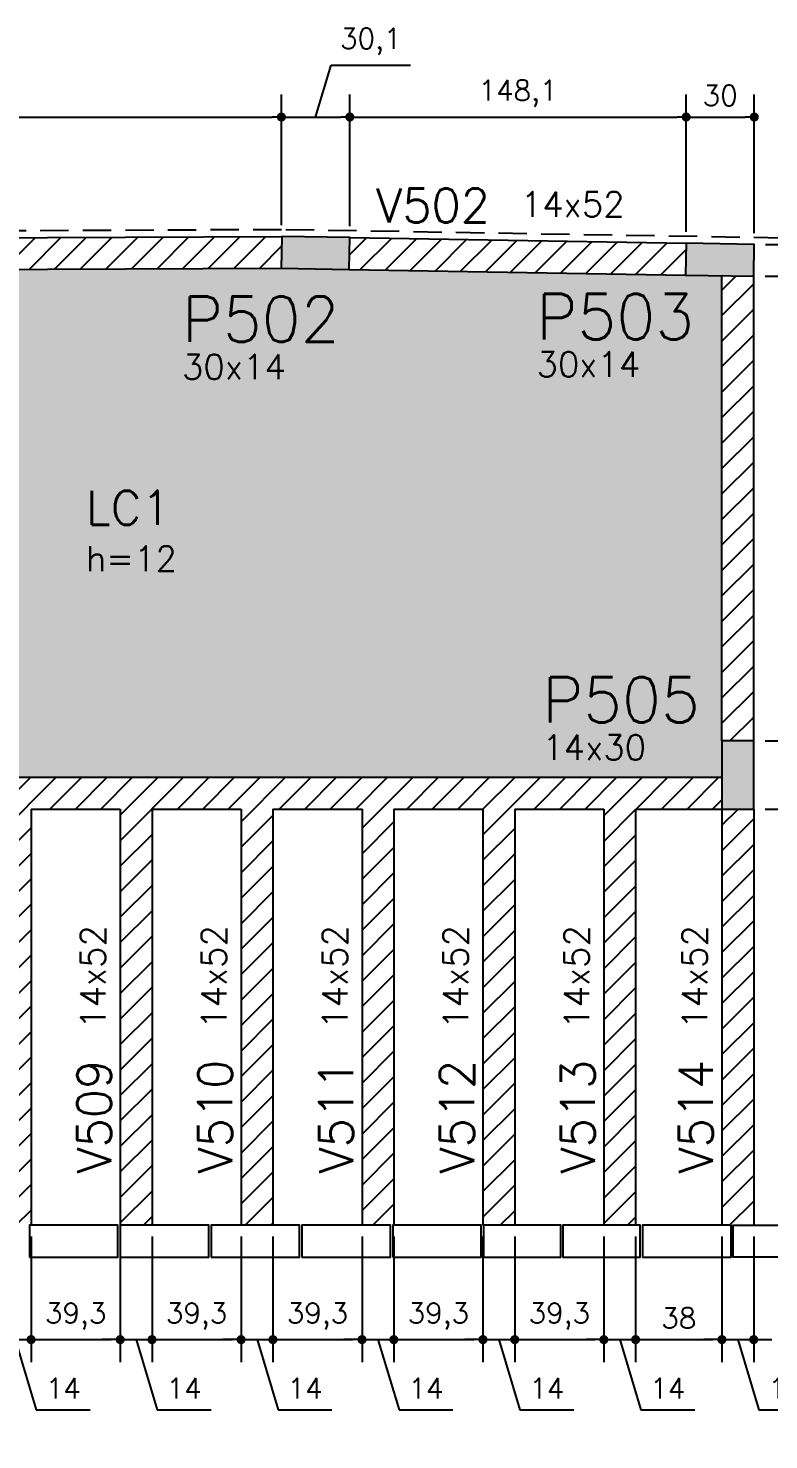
# Model space of a CAD drawing. Extents: x -15987 to 10579, y -10689 to -1189.
# Drawn here: x 8914 to 9240, y -9109 to -8487 of the extents above; entities that cross this region are included whole.
import ezdxf

# ---------------------------------------------------------------- set-up
doc = ezdxf.new("R2010")
doc.units = 0
doc.header["$LTSCALE"] = 25
doc.linetypes.add('DASHED2', pattern=[0.375, 0.25, -0.125])
for name, color, linetype in [('COTA', 1, 'Continuous'), ('H2', 252, 'Continuous'), ('H4', 254, 'Continuous'), ('L-D', 2, 'Continuous'), ('L-N', 4, 'Continuous'), ('P-D', 2, 'Continuous'), ('P-S', 5, 'Continuous'), ('PIL-N', 4, 'Continuous'), ('PROJ', 252, 'Continuous'), ('TERRENO', 1, 'DASHED2'), ('VIG-D', 2, 'Continuous'), ('VIG-N', 4, 'Continuous'), ('VIGA', 3, 'Continuous')]:
    doc.layers.add(name, color=color, linetype=linetype)
doc.styles.add('COTA', font='romans.shx')
doc.styles.get("Standard").update_dxf_attribs({"font": 'romans.shx'})
doc.dimstyles.new('forma', dxfattribs={"dimscale": 5, "dimtxt": 1.8, "dimasz": 0.8, "dimexe": 2, "dimexo": 1, "dimgap": 1, "dimtad": 1, "dimdec": 1, "dimzin": 9, "dimtxsty": 'COTA', "dimblk1": 'DOT', "dimblk2": 'DOT', "dimsah": 1, "dimcen": 0, "dimdle": 1, "dimclrd": 256, "dimclre": 256, "dimclrt": 2, "dimadec": 0, "dimazin": 0, "dimtfac": 1, "dimtdec": 0, "dimtmove": 0, "dimatfit": 3, "dimfxl": 1, "dimtolj": 1, "dimtzin": 0, "dimarcsym": 0})
pattern_1 = [(45, (6000, -2000), (-5.61266, 5.61266), [])]

# ---------------------------------------------------------------- blocks, each defined once
blk = doc.blocks.new('A$Ce3014c6f')
at = {"layer": 'PROJ'}
for points in [[(-775.86, -407.99), (-736.86, -407.99), (-736.86, -393.99), (-775.86, -393.99), (-775.86, -407.99)], [(-735.86, -407.99), (-696.86, -407.99), (-696.86, -393.99), (-735.86, -393.99), (-735.86, -407.99)], [(-695.86, -407.99), (-656.86, -407.99), (-656.86, -393.99), (-695.86, -393.99), (-695.86, -407.99)], [(-655.86, -407.99), (-616.86, -407.99), (-616.86, -393.99), (-655.86, -393.99), (-655.86, -407.99)], [(-615.86, -407.99), (-576.86, -407.99), (-576.86, -393.99), (-615.86, -393.99), (-615.86, -407.99)], [(-575.86, -407.99), (-541.86, -407.99), (-541.86, -393.99), (-575.86, -393.99), (-575.86, -407.99)], [(-540.86, -407.99), (-506.86, -407.99), (-506.86, -393.99), (-540.86, -393.99), (-540.86, -407.99)], [(-505.86, -407.99), (-466.86, -407.99), (-466.86, -393.99), (-505.86, -393.99), (-505.86, -407.99)], [(-431.86, -407.99), (-465.86, -407.99), (-465.86, -393.99), (-431.86, -393.99), (-431.86, -407.99)]]:
    blk.add_lwpolyline(points, dxfattribs=at)
blk = doc.blocks.new('_Dot')
at = {"color": 0, "linetype": 'ByBlock', "lineweight": -2}
blk.add_line((-0.5, 0), (-1, 0), dxfattribs=at)
at = {"color": 0, "linetype": 'ByBlock', "const_width": 0.5}
blk.add_lwpolyline([(-0.25, 0, 1), (0.25, 0, 1)], format="xyb", close=True, dxfattribs=at)
blk = doc.blocks.new('*D40')
at = {"layer": 'COTA', "lineweight": -2, "transparency": 16777216}
for p, q in [((8716.45, -8575.32), (8716.45, -8516.38)), ((9025.51, -8574), (9025.51, -8516.38)), ((8720.45, -8526.38), (9021.51, -8526.38))]:
    blk.add_line(p, q, dxfattribs=at)
at = {"layer": 'Defpoints', "color": 0, "transparency": 16777216}
for p in [(9025.51, -8526.38), (8716.45, -8580.32), (9025.51, -8579)]:
    blk.add_point(p, dxfattribs=at)
at = {"layer": 'COTA', "lineweight": -2, "transparency": 16777216, "xscale": 4, "yscale": 4, "zscale": 4, "rotation": 180}
blk.add_blockref('_Dot', (8716.45, -8526.38), dxfattribs=at)
at = {"layer": 'COTA', "lineweight": -2, "transparency": 16777216, "xscale": 4, "yscale": 4, "zscale": 4}
blk.add_blockref('_Dot', (9025.51, -8526.38), dxfattribs=at)
at = {"layer": 'COTA', "color": 2, "transparency": 16777216, "insert": (8870.98, -8516.02), "char_height": 9, "attachment_point": 5, "style": 'COTA'}
blk.add_mtext('\\A1;309,1 ', dxfattribs=at)
blk = doc.blocks.new('*D41')
at = {"layer": 'COTA', "lineweight": -2, "transparency": 16777216}
for p, q in [((9040.58, -8526.38), (9047.44, -8503.52)), ((9047.44, -8503.52), (9082.29, -8503.52)), ((9025.51, -8574), (9025.51, -8516.38)), ((9055.65, -8574.51), (9055.65, -8516.38)), ((9029.51, -8526.38), (9051.65, -8526.38))]:
    blk.add_line(p, q, dxfattribs=at)
at = {"layer": 'Defpoints', "color": 0, "transparency": 16777216}
for p in [(9055.65, -8526.38), (9025.51, -8579), (9055.65, -8579.51)]:
    blk.add_point(p, dxfattribs=at)
at = {"layer": 'COTA', "lineweight": -2, "transparency": 16777216, "xscale": 4, "yscale": 4, "zscale": 4, "rotation": 180}
blk.add_blockref('_Dot', (9025.51, -8526.38), dxfattribs=at)
at = {"layer": 'COTA', "lineweight": -2, "transparency": 16777216, "xscale": 4, "yscale": 4, "zscale": 4}
blk.add_blockref('_Dot', (9055.65, -8526.38), dxfattribs=at)
at = {"layer": 'COTA', "color": 2, "transparency": 16777216, "insert": (9064.86, -8493.16), "char_height": 9, "attachment_point": 5, "style": 'COTA'}
blk.add_mtext('\\A1;30,1 ', dxfattribs=at)
blk = doc.blocks.new('*D42')
at = {"layer": 'COTA', "lineweight": -2, "transparency": 16777216}
for p, q in [((9055.65, -8574.51), (9055.65, -8516.38)), ((9203.76, -8576.99), (9203.76, -8516.38)), ((9059.65, -8526.38), (9199.76, -8526.38))]:
    blk.add_line(p, q, dxfattribs=at)
at = {"layer": 'Defpoints', "color": 0, "transparency": 16777216}
for p in [(9203.76, -8526.38), (9055.65, -8579.51), (9203.76, -8581.99)]:
    blk.add_point(p, dxfattribs=at)
at = {"layer": 'COTA', "lineweight": -2, "transparency": 16777216, "xscale": 4, "yscale": 4, "zscale": 4, "rotation": 180}
blk.add_blockref('_Dot', (9055.65, -8526.38), dxfattribs=at)
at = {"layer": 'COTA', "lineweight": -2, "transparency": 16777216, "xscale": 4, "yscale": 4, "zscale": 4}
blk.add_blockref('_Dot', (9203.76, -8526.38), dxfattribs=at)
at = {"layer": 'COTA', "color": 2, "transparency": 16777216, "insert": (9129.71, -8516.02), "char_height": 9, "attachment_point": 5, "style": 'COTA'}
blk.add_mtext('\\A1;148,1 ', dxfattribs=at)
blk = doc.blocks.new('*D43')
at = {"layer": 'COTA', "lineweight": -2, "transparency": 16777216}
for p, q in [((9203.76, -8576.99), (9203.76, -8516.38)), ((9233.76, -8577.49), (9233.76, -8516.38)), ((9207.76, -8526.38), (9229.76, -8526.38))]:
    blk.add_line(p, q, dxfattribs=at)
at = {"layer": 'Defpoints', "color": 0, "transparency": 16777216}
for p in [(9233.76, -8526.38), (9203.76, -8581.99), (9233.76, -8582.49)]:
    blk.add_point(p, dxfattribs=at)
at = {"layer": 'COTA', "lineweight": -2, "transparency": 16777216, "xscale": 4, "yscale": 4, "zscale": 4, "rotation": 180}
blk.add_blockref('_Dot', (9203.76, -8526.38), dxfattribs=at)
at = {"layer": 'COTA', "lineweight": -2, "transparency": 16777216, "xscale": 4, "yscale": 4, "zscale": 4}
blk.add_blockref('_Dot', (9233.76, -8526.38), dxfattribs=at)
at = {"layer": 'COTA', "color": 2, "transparency": 16777216, "insert": (9218.76, -8516.88), "char_height": 9, "attachment_point": 5, "style": 'COTA'}
blk.add_mtext('\\A1;30 ', dxfattribs=at)
blk = doc.blocks.new('*D44')
at = {"layer": 'COTA', "lineweight": -2, "transparency": 16777216}
for p, q in [((9274.2, -8578.49), (9274.2, -8574.49)), ((9238.76, -8582.49), (9284.2, -8582.49)), ((9274.2, -8582.49), (9274.2, -8596.49)), ((9238.52, -8596.49), (9284.2, -8596.49)), ((9274.2, -8600.49), (9274.2, -8628.2))]:
    blk.add_line(p, q, dxfattribs=at)
at = {"layer": 'Defpoints', "color": 0, "transparency": 16777216}
for p in [(9233.76, -8582.49), (9233.52, -8596.49), (9274.2, -8596.49)]:
    blk.add_point(p, dxfattribs=at)
at = {"layer": 'COTA', "lineweight": -2, "transparency": 16777216, "xscale": 4, "yscale": 4, "zscale": 4}
for p, rotation in [((9274.2, -8582.49), 270), ((9274.2, -8596.49), 90)]:
    blk.add_blockref('_Dot', p, dxfattribs=dict(at, rotation=rotation))
at = {"layer": 'COTA', "color": 2, "transparency": 16777216, "insert": (9264.7, -8616.34), "char_height": 9, "attachment_point": 5, "rotation": 90, "style": 'COTA'}
blk.add_mtext('\\A1;14 ', dxfattribs=at)
blk = doc.blocks.new('*D45')
at = {"layer": 'COTA', "lineweight": -2, "transparency": 16777216}
for p, q in [((9238.52, -8596.49), (9284.2, -8596.49)), ((9274.2, -8600.49), (9274.2, -8797.25)), ((9238.52, -8801.25), (9284.2, -8801.25))]:
    blk.add_line(p, q, dxfattribs=at)
at = {"layer": 'Defpoints', "color": 0, "transparency": 16777216}
for p in [(9233.52, -8596.49), (9233.52, -8801.25), (9274.2, -8801.25)]:
    blk.add_point(p, dxfattribs=at)
at = {"layer": 'COTA', "lineweight": -2, "transparency": 16777216, "xscale": 4, "yscale": 4, "zscale": 4}
for p, rotation in [((9274.2, -8596.49), 90), ((9274.2, -8801.25), 270)]:
    blk.add_blockref('_Dot', p, dxfattribs=dict(at, rotation=rotation))
at = {"layer": 'COTA', "color": 2, "transparency": 16777216, "insert": (9263.84, -8698.87), "char_height": 9, "attachment_point": 5, "rotation": 90, "style": 'COTA'}
blk.add_mtext('\\A1;204,8 ', dxfattribs=at)
blk = doc.blocks.new('*D46')
at = {"layer": 'COTA', "lineweight": -2, "transparency": 16777216}
for p, q in [((9238.52, -8801.25), (9284.2, -8801.25)), ((9274.2, -8805.25), (9274.2, -8827.25)), ((9238.52, -8831.25), (9284.2, -8831.25))]:
    blk.add_line(p, q, dxfattribs=at)
at = {"layer": 'Defpoints', "color": 0, "transparency": 16777216}
for p in [(9233.52, -8801.25), (9233.52, -8831.25), (9274.2, -8831.25)]:
    blk.add_point(p, dxfattribs=at)
at = {"layer": 'COTA', "lineweight": -2, "transparency": 16777216, "xscale": 4, "yscale": 4, "zscale": 4}
for p, rotation in [((9274.2, -8801.25), 90), ((9274.2, -8831.25), 270)]:
    blk.add_blockref('_Dot', p, dxfattribs=dict(at, rotation=rotation))
at = {"layer": 'COTA', "color": 2, "transparency": 16777216, "insert": (9264.7, -8816.25), "char_height": 9, "attachment_point": 5, "rotation": 90, "style": 'COTA'}
blk.add_mtext('\\A1;30 ', dxfattribs=at)
blk = doc.blocks.new('*D47')
at = {"layer": 'COTA', "lineweight": -2, "transparency": 16777216}
for p, q in [((9238.52, -8831.25), (9284.2, -8831.25)), ((9274.2, -8835.25), (9274.2, -9010.6)), ((9238.52, -9014.6), (9284.2, -9014.6))]:
    blk.add_line(p, q, dxfattribs=at)
at = {"layer": 'Defpoints', "color": 0, "transparency": 16777216}
for p in [(9233.52, -8831.25), (9233.52, -9014.6), (9274.2, -9014.6)]:
    blk.add_point(p, dxfattribs=at)
at = {"layer": 'COTA', "lineweight": -2, "transparency": 16777216, "xscale": 4, "yscale": 4, "zscale": 4}
for p, rotation in [((9274.2, -8831.25), 90), ((9274.2, -9014.6), 270)]:
    blk.add_blockref('_Dot', p, dxfattribs=dict(at, rotation=rotation))
at = {"layer": 'COTA', "color": 2, "transparency": 16777216, "insert": (9263.84, -8922.92), "char_height": 9, "attachment_point": 5, "rotation": 90, "style": 'COTA'}
blk.add_mtext('\\A1;183,3 ', dxfattribs=at)
blk = doc.blocks.new('*D96')
at = {"layer": 'COTA', "lineweight": -2, "transparency": 16777216}
for p, q in [((8901.27, -9019.6), (8901.27, -9074.98)), ((8915.27, -9019.6), (8915.27, -9074.98)), ((8897.27, -9064.98), (8893.27, -9064.98)), ((8901.27, -9064.98), (8915.27, -9064.98)), ((8901.27, -9064.98), (8915.27, -9064.98)), ((8908.27, -9064.98), (8917.57, -9095.98)), ((8919.27, -9064.98), (8923.27, -9064.98)), ((8917.57, -9095.98), (8941.29, -9095.98))]:
    blk.add_line(p, q, dxfattribs=at)
at = {"layer": 'Defpoints', "color": 0, "transparency": 16777216}
for p in [(8901.27, -9014.6), (8915.27, -9014.6), (8915.27, -9064.98)]:
    blk.add_point(p, dxfattribs=at)
at = {"layer": 'COTA', "lineweight": -2, "transparency": 16777216, "xscale": 4, "yscale": 4, "zscale": 4}
blk.add_blockref('_Dot', (8901.27, -9064.98), dxfattribs=at)
at = {"layer": 'COTA', "lineweight": -2, "transparency": 16777216, "xscale": 4, "yscale": 4, "zscale": 4, "rotation": 180}
blk.add_blockref('_Dot', (8915.27, -9064.98), dxfattribs=at)
at = {"layer": 'COTA', "color": 2, "transparency": 16777216, "insert": (8929.43, -9086.48), "char_height": 9, "attachment_point": 5, "style": 'COTA'}
blk.add_mtext('\\A1;14 ', dxfattribs=at)
blk = doc.blocks.new('*D97')
at = {"layer": 'COTA', "lineweight": -2, "transparency": 16777216}
for p, q in [((8915.27, -9019.6), (8915.27, -9074.98)), ((8954.52, -9019.6), (8954.52, -9074.98)), ((8919.27, -9064.98), (8950.52, -9064.98))]:
    blk.add_line(p, q, dxfattribs=at)
at = {"layer": 'Defpoints', "color": 0, "transparency": 16777216}
for p in [(8915.27, -9014.6), (8954.52, -9014.6), (8954.52, -9064.98)]:
    blk.add_point(p, dxfattribs=at)
at = {"layer": 'COTA', "lineweight": -2, "transparency": 16777216, "xscale": 4, "yscale": 4, "zscale": 4, "rotation": 180}
blk.add_blockref('_Dot', (8915.27, -9064.98), dxfattribs=at)
at = {"layer": 'COTA', "lineweight": -2, "transparency": 16777216, "xscale": 4, "yscale": 4, "zscale": 4}
blk.add_blockref('_Dot', (8954.52, -9064.98), dxfattribs=at)
at = {"layer": 'COTA', "color": 2, "transparency": 16777216, "insert": (8934.9, -9054.63), "char_height": 9, "attachment_point": 5, "style": 'COTA'}
blk.add_mtext('\\A1;39,3 ', dxfattribs=at)
blk = doc.blocks.new('*D98')
at = {"layer": 'COTA', "lineweight": -2, "transparency": 16777216}
for p, q in [((8954.52, -9019.6), (8954.52, -9074.98)), ((8968.52, -9019.6), (8968.52, -9074.98)), ((8950.52, -9064.98), (8946.52, -9064.98)), ((8954.52, -9064.98), (8968.52, -9064.98)), ((8954.52, -9064.98), (8968.52, -9064.98)), ((8961.52, -9064.98), (8970.82, -9095.98)), ((8972.52, -9064.98), (8976.52, -9064.98)), ((8970.82, -9095.98), (8994.54, -9095.98))]:
    blk.add_line(p, q, dxfattribs=at)
at = {"layer": 'Defpoints', "color": 0, "transparency": 16777216}
for p in [(8954.52, -9014.6), (8968.52, -9014.6), (8968.52, -9064.98)]:
    blk.add_point(p, dxfattribs=at)
at = {"layer": 'COTA', "lineweight": -2, "transparency": 16777216, "xscale": 4, "yscale": 4, "zscale": 4}
blk.add_blockref('_Dot', (8954.52, -9064.98), dxfattribs=at)
at = {"layer": 'COTA', "lineweight": -2, "transparency": 16777216, "xscale": 4, "yscale": 4, "zscale": 4, "rotation": 180}
blk.add_blockref('_Dot', (8968.52, -9064.98), dxfattribs=at)
at = {"layer": 'COTA', "color": 2, "transparency": 16777216, "insert": (8982.68, -9086.48), "char_height": 9, "attachment_point": 5, "style": 'COTA'}
blk.add_mtext('\\A1;14 ', dxfattribs=at)
blk = doc.blocks.new('*D99')
at = {"layer": 'COTA', "lineweight": -2, "transparency": 16777216}
for p, q in [((8968.52, -9019.6), (8968.52, -9074.98)), ((9007.77, -9019.6), (9007.77, -9074.98)), ((8972.52, -9064.98), (9003.77, -9064.98))]:
    blk.add_line(p, q, dxfattribs=at)
at = {"layer": 'Defpoints', "color": 0, "transparency": 16777216}
for p in [(8968.52, -9014.6), (9007.77, -9014.6), (9007.77, -9064.98)]:
    blk.add_point(p, dxfattribs=at)
at = {"layer": 'COTA', "lineweight": -2, "transparency": 16777216, "xscale": 4, "yscale": 4, "zscale": 4, "rotation": 180}
blk.add_blockref('_Dot', (8968.52, -9064.98), dxfattribs=at)
at = {"layer": 'COTA', "lineweight": -2, "transparency": 16777216, "xscale": 4, "yscale": 4, "zscale": 4}
blk.add_blockref('_Dot', (9007.77, -9064.98), dxfattribs=at)
at = {"layer": 'COTA', "color": 2, "transparency": 16777216, "insert": (8988.15, -9054.63), "char_height": 9, "attachment_point": 5, "style": 'COTA'}
blk.add_mtext('\\A1;39,3 ', dxfattribs=at)
blk = doc.blocks.new('*D100')
at = {"layer": 'COTA', "lineweight": -2, "transparency": 16777216}
for p, q in [((9007.77, -9019.6), (9007.77, -9074.98)), ((9021.77, -9019.6), (9021.77, -9074.98)), ((9003.77, -9064.98), (8999.77, -9064.98)), ((9007.77, -9064.98), (9021.77, -9064.98)), ((9007.77, -9064.98), (9021.77, -9064.98)), ((9014.77, -9064.98), (9024.07, -9095.98)), ((9025.77, -9064.98), (9029.77, -9064.98)), ((9024.07, -9095.98), (9047.79, -9095.98))]:
    blk.add_line(p, q, dxfattribs=at)
at = {"layer": 'Defpoints', "color": 0, "transparency": 16777216}
for p in [(9007.77, -9014.6), (9021.77, -9014.6), (9021.77, -9064.98)]:
    blk.add_point(p, dxfattribs=at)
at = {"layer": 'COTA', "lineweight": -2, "transparency": 16777216, "xscale": 4, "yscale": 4, "zscale": 4}
blk.add_blockref('_Dot', (9007.77, -9064.98), dxfattribs=at)
at = {"layer": 'COTA', "lineweight": -2, "transparency": 16777216, "xscale": 4, "yscale": 4, "zscale": 4, "rotation": 180}
blk.add_blockref('_Dot', (9021.77, -9064.98), dxfattribs=at)
at = {"layer": 'COTA', "color": 2, "transparency": 16777216, "insert": (9035.93, -9086.48), "char_height": 9, "attachment_point": 5, "style": 'COTA'}
blk.add_mtext('\\A1;14 ', dxfattribs=at)
blk = doc.blocks.new('*D101')
at = {"layer": 'COTA', "lineweight": -2, "transparency": 16777216}
for p, q in [((9021.77, -9019.6), (9021.77, -9074.98)), ((9061.02, -9019.6), (9061.02, -9074.98)), ((9025.77, -9064.98), (9057.02, -9064.98))]:
    blk.add_line(p, q, dxfattribs=at)
at = {"layer": 'Defpoints', "color": 0, "transparency": 16777216}
for p in [(9021.77, -9014.6), (9061.02, -9014.6), (9061.02, -9064.98)]:
    blk.add_point(p, dxfattribs=at)
at = {"layer": 'COTA', "lineweight": -2, "transparency": 16777216, "xscale": 4, "yscale": 4, "zscale": 4, "rotation": 180}
blk.add_blockref('_Dot', (9021.77, -9064.98), dxfattribs=at)
at = {"layer": 'COTA', "lineweight": -2, "transparency": 16777216, "xscale": 4, "yscale": 4, "zscale": 4}
blk.add_blockref('_Dot', (9061.02, -9064.98), dxfattribs=at)
at = {"layer": 'COTA', "color": 2, "transparency": 16777216, "insert": (9041.4, -9054.63), "char_height": 9, "attachment_point": 5, "style": 'COTA'}
blk.add_mtext('\\A1;39,3 ', dxfattribs=at)
blk = doc.blocks.new('*D102')
at = {"layer": 'COTA', "lineweight": -2, "transparency": 16777216}
for p, q in [((9061.02, -9019.6), (9061.02, -9074.98)), ((9075.02, -9019.6), (9075.02, -9074.98)), ((9057.02, -9064.98), (9053.02, -9064.98)), ((9061.02, -9064.98), (9075.02, -9064.98)), ((9061.02, -9064.98), (9075.02, -9064.98)), ((9068.02, -9064.98), (9077.32, -9095.98)), ((9079.02, -9064.98), (9083.02, -9064.98)), ((9077.32, -9095.98), (9101.04, -9095.98))]:
    blk.add_line(p, q, dxfattribs=at)
at = {"layer": 'Defpoints', "color": 0, "transparency": 16777216}
for p in [(9061.02, -9014.6), (9075.02, -9014.6), (9075.02, -9064.98)]:
    blk.add_point(p, dxfattribs=at)
at = {"layer": 'COTA', "lineweight": -2, "transparency": 16777216, "xscale": 4, "yscale": 4, "zscale": 4}
blk.add_blockref('_Dot', (9061.02, -9064.98), dxfattribs=at)
at = {"layer": 'COTA', "lineweight": -2, "transparency": 16777216, "xscale": 4, "yscale": 4, "zscale": 4, "rotation": 180}
blk.add_blockref('_Dot', (9075.02, -9064.98), dxfattribs=at)
at = {"layer": 'COTA', "color": 2, "transparency": 16777216, "insert": (9089.18, -9086.48), "char_height": 9, "attachment_point": 5, "style": 'COTA'}
blk.add_mtext('\\A1;14 ', dxfattribs=at)
blk = doc.blocks.new('*D103')
at = {"layer": 'COTA', "lineweight": -2, "transparency": 16777216}
for p, q in [((9075.02, -9019.6), (9075.02, -9074.98)), ((9114.27, -9019.6), (9114.27, -9074.98)), ((9079.02, -9064.98), (9110.27, -9064.98))]:
    blk.add_line(p, q, dxfattribs=at)
at = {"layer": 'Defpoints', "color": 0, "transparency": 16777216}
for p in [(9075.02, -9014.6), (9114.27, -9014.6), (9114.27, -9064.98)]:
    blk.add_point(p, dxfattribs=at)
at = {"layer": 'COTA', "lineweight": -2, "transparency": 16777216, "xscale": 4, "yscale": 4, "zscale": 4, "rotation": 180}
blk.add_blockref('_Dot', (9075.02, -9064.98), dxfattribs=at)
at = {"layer": 'COTA', "lineweight": -2, "transparency": 16777216, "xscale": 4, "yscale": 4, "zscale": 4}
blk.add_blockref('_Dot', (9114.27, -9064.98), dxfattribs=at)
at = {"layer": 'COTA', "color": 2, "transparency": 16777216, "insert": (9094.65, -9054.63), "char_height": 9, "attachment_point": 5, "style": 'COTA'}
blk.add_mtext('\\A1;39,3 ', dxfattribs=at)
blk = doc.blocks.new('*D104')
at = {"layer": 'COTA', "lineweight": -2, "transparency": 16777216}
for p, q in [((9114.27, -9019.6), (9114.27, -9074.98)), ((9128.27, -9019.6), (9128.27, -9074.98)), ((9110.27, -9064.98), (9106.27, -9064.98)), ((9114.27, -9064.98), (9128.27, -9064.98)), ((9114.27, -9064.98), (9128.27, -9064.98)), ((9121.27, -9064.98), (9130.57, -9095.98)), ((9132.27, -9064.98), (9136.27, -9064.98)), ((9130.57, -9095.98), (9154.29, -9095.98))]:
    blk.add_line(p, q, dxfattribs=at)
at = {"layer": 'Defpoints', "color": 0, "transparency": 16777216}
for p in [(9114.27, -9014.6), (9128.27, -9014.6), (9128.27, -9064.98)]:
    blk.add_point(p, dxfattribs=at)
at = {"layer": 'COTA', "lineweight": -2, "transparency": 16777216, "xscale": 4, "yscale": 4, "zscale": 4}
blk.add_blockref('_Dot', (9114.27, -9064.98), dxfattribs=at)
at = {"layer": 'COTA', "lineweight": -2, "transparency": 16777216, "xscale": 4, "yscale": 4, "zscale": 4, "rotation": 180}
blk.add_blockref('_Dot', (9128.27, -9064.98), dxfattribs=at)
at = {"layer": 'COTA', "color": 2, "transparency": 16777216, "insert": (9142.43, -9086.48), "char_height": 9, "attachment_point": 5, "style": 'COTA'}
blk.add_mtext('\\A1;14 ', dxfattribs=at)
blk = doc.blocks.new('*D105')
at = {"layer": 'COTA', "lineweight": -2, "transparency": 16777216}
for p, q in [((9128.27, -9019.6), (9128.27, -9074.98)), ((9167.52, -9019.6), (9167.52, -9074.98)), ((9132.27, -9064.98), (9163.52, -9064.98))]:
    blk.add_line(p, q, dxfattribs=at)
at = {"layer": 'Defpoints', "color": 0, "transparency": 16777216}
for p in [(9128.27, -9014.6), (9167.52, -9014.6), (9167.52, -9064.98)]:
    blk.add_point(p, dxfattribs=at)
at = {"layer": 'COTA', "lineweight": -2, "transparency": 16777216, "xscale": 4, "yscale": 4, "zscale": 4, "rotation": 180}
blk.add_blockref('_Dot', (9128.27, -9064.98), dxfattribs=at)
at = {"layer": 'COTA', "lineweight": -2, "transparency": 16777216, "xscale": 4, "yscale": 4, "zscale": 4}
blk.add_blockref('_Dot', (9167.52, -9064.98), dxfattribs=at)
at = {"layer": 'COTA', "color": 2, "transparency": 16777216, "insert": (9147.9, -9054.63), "char_height": 9, "attachment_point": 5, "style": 'COTA'}
blk.add_mtext('\\A1;39,3 ', dxfattribs=at)
blk = doc.blocks.new('*D106')
at = {"layer": 'COTA', "lineweight": -2, "transparency": 16777216}
for p, q in [((9167.52, -9019.6), (9167.52, -9074.98)), ((9181.52, -9019.6), (9181.52, -9074.98)), ((9163.52, -9064.98), (9159.52, -9064.98)), ((9167.52, -9064.98), (9181.52, -9064.98)), ((9167.52, -9064.98), (9181.52, -9064.98)), ((9174.52, -9064.98), (9183.82, -9095.98)), ((9185.52, -9064.98), (9189.52, -9064.98)), ((9183.82, -9095.98), (9207.54, -9095.98))]:
    blk.add_line(p, q, dxfattribs=at)
at = {"layer": 'Defpoints', "color": 0, "transparency": 16777216}
for p in [(9167.52, -9014.6), (9181.52, -9014.6), (9181.52, -9064.98)]:
    blk.add_point(p, dxfattribs=at)
at = {"layer": 'COTA', "lineweight": -2, "transparency": 16777216, "xscale": 4, "yscale": 4, "zscale": 4}
blk.add_blockref('_Dot', (9167.52, -9064.98), dxfattribs=at)
at = {"layer": 'COTA', "lineweight": -2, "transparency": 16777216, "xscale": 4, "yscale": 4, "zscale": 4, "rotation": 180}
blk.add_blockref('_Dot', (9181.52, -9064.98), dxfattribs=at)
at = {"layer": 'COTA', "color": 2, "transparency": 16777216, "insert": (9195.68, -9086.48), "char_height": 9, "attachment_point": 5, "style": 'COTA'}
blk.add_mtext('\\A1;14 ', dxfattribs=at)
blk = doc.blocks.new('*D107')
at = {"layer": 'COTA', "lineweight": -2, "transparency": 16777216}
for p, q in [((9181.52, -9019.6), (9181.52, -9074.98)), ((9219.52, -9019.6), (9219.52, -9074.98)), ((9185.52, -9064.98), (9215.52, -9064.98))]:
    blk.add_line(p, q, dxfattribs=at)
at = {"layer": 'Defpoints', "color": 0, "transparency": 16777216}
for p in [(9181.52, -9014.6), (9219.52, -9014.6), (9219.52, -9064.98)]:
    blk.add_point(p, dxfattribs=at)
at = {"layer": 'COTA', "lineweight": -2, "transparency": 16777216, "xscale": 4, "yscale": 4, "zscale": 4, "rotation": 180}
blk.add_blockref('_Dot', (9181.52, -9064.98), dxfattribs=at)
at = {"layer": 'COTA', "lineweight": -2, "transparency": 16777216, "xscale": 4, "yscale": 4, "zscale": 4}
blk.add_blockref('_Dot', (9219.52, -9064.98), dxfattribs=at)
at = {"layer": 'COTA', "color": 2, "transparency": 16777216, "insert": (9200.52, -9055.48), "char_height": 9, "attachment_point": 5, "style": 'COTA'}
blk.add_mtext('\\A1;38 ', dxfattribs=at)
blk = doc.blocks.new('*D108')
at = {"layer": 'COTA', "lineweight": -2, "transparency": 16777216}
for p, q in [((9219.52, -9019.6), (9219.52, -9074.98)), ((9233.52, -9019.6), (9233.52, -9074.98)), ((9215.52, -9064.98), (9211.52, -9064.98)), ((9219.52, -9064.98), (9233.52, -9064.98)), ((9219.52, -9064.98), (9233.52, -9064.98)), ((9226.52, -9064.98), (9235.82, -9095.98)), ((9237.52, -9064.98), (9241.52, -9064.98)), ((9235.82, -9095.98), (9259.54, -9095.98))]:
    blk.add_line(p, q, dxfattribs=at)
at = {"layer": 'Defpoints', "color": 0, "transparency": 16777216}
for p in [(9219.52, -9014.6), (9233.52, -9014.6), (9233.52, -9064.98)]:
    blk.add_point(p, dxfattribs=at)
at = {"layer": 'COTA', "lineweight": -2, "transparency": 16777216, "xscale": 4, "yscale": 4, "zscale": 4}
blk.add_blockref('_Dot', (9219.52, -9064.98), dxfattribs=at)
at = {"layer": 'COTA', "lineweight": -2, "transparency": 16777216, "xscale": 4, "yscale": 4, "zscale": 4, "rotation": 180}
blk.add_blockref('_Dot', (9233.52, -9064.98), dxfattribs=at)
at = {"layer": 'COTA', "color": 2, "transparency": 16777216, "insert": (9247.68, -9086.48), "char_height": 9, "attachment_point": 5, "style": 'COTA'}
blk.add_mtext('\\A1;14 ', dxfattribs=at)

msp = doc.modelspace()

# ---------------------------------------------------------------- hatches: boundary and pattern name
at = {"layer": 'H2'}
h = msp.add_hatch(dxfattribs=at)
h.set_pattern_fill('ANSI31', color=256, scale=2.5, style=0)
h.set_pattern_definition(pattern_1)
h.paths.add_polyline_path([(9025.65, -8579.01), (9025.51, -8579), (8716.45, -8580.32), (8716.51, -8594.32), (9025.42, -8593)])
for points in [[(9025.42, -8593), (9055.42, -8593.51), (9055.65, -8579.51), (9025.65, -8579.01)], [(9203.53, -8595.98), (9233.52, -8596.49), (9233.76, -8582.49), (9203.76, -8581.99)], [(9219.52, -8831.25), (9233.52, -8831.25), (9233.52, -8801.25), (9219.52, -8801.25)]]:
    msp.add_hatch(color=256, dxfattribs=at).paths.add_polyline_path(points)
h = msp.add_hatch(dxfattribs=at)
h.set_pattern_fill('ANSI31', color=256, scale=2.5, style=0)
h.set_pattern_definition(pattern_1)
h.paths.add_polyline_path([(9203.76, -8581.99), (9055.65, -8579.51), (9055.42, -8593.51), (9203.53, -8595.98)])
h = msp.add_hatch(dxfattribs=at)
h.set_pattern_fill('ANSI31', color=256, scale=2.5, style=0)
h.set_pattern_definition(pattern_1)
h.paths.add_polyline_path([(9233.52, -8596.49), (9219.52, -8596.25), (9219.52, -8801.25), (9233.52, -8801.25)])
h = msp.add_hatch(dxfattribs=at)
h.set_pattern_fill('ANSI31', color=256, scale=2.5, style=0)
h.set_pattern_definition(pattern_1)
h.paths.add_polyline_path([(8705.52, -8817.25), (9219.52, -8817.25), (9219.52, -8831.25), (9181.52, -8831.25), (9181.52, -9014.6), (9167.52, -9014.6), (9167.52, -8831.25), (9128.27, -8831.25), (9128.27, -9014.6), (9114.27, -9014.6), (9114.27, -8831.25), (9075.02, -8831.25), (9075.02, -9014.6), (9061.02, -9014.6), (9061.02, -8831.25), (9021.77, -8831.25), (9021.77, -9014.6), (9007.77, -9014.6), (9007.77, -8831.25), (8968.52, -8831.25), (8968.52, -9014.6), (8954.52, -9014.6), (8954.52, -8831.25), (8915.27, -8831.25), (8915.27, -9014.6), (8901.27, -9014.6), (8901.27, -8831.25), (8862.02, -8831.25), (8862.02, -9014.6), (8848.02, -9014.6), (8848.02, -8831.25), (8808.77, -8831.25), (8808.77, -9014.6), (8794.77, -9014.6), (8794.77, -8831.25), (8755.52, -8831.25), (8755.52, -9014.6), (8741.52, -9014.6), (8741.52, -8831.25), (8705.52, -8831.25)])
h = msp.add_hatch(dxfattribs=at)
h.set_pattern_fill('ANSI31', color=256, scale=2.5, style=0)
h.set_pattern_definition(pattern_1)
h.paths.add_polyline_path([(9219.52, -8831.25), (9233.52, -8831.25), (9233.52, -9014.6), (9219.52, -9014.6)])
at = {"layer": 'H4'}
msp.add_hatch(color=256, dxfattribs=at).paths.add_polyline_path([(9219.52, -8596.25), (9203.53, -8595.98), (9055.42, -8593.51), (9025.42, -8593), (8716.51, -8594.32), (8703.52, -8594.37), (8703.52, -8812.25), (8705.52, -8812.25), (8705.52, -8817.25), (9219.52, -8817.25), (9219.52, -8801.25)])

# ---------------------------------------------------------------- linework, layer by layer
at = {"layer": 'P-S'}
for points in [[(9025.42, -8593), (9055.42, -8593.51), (9055.65, -8579.51), (9025.65, -8579.01), (9025.42, -8593)], [(9203.53, -8595.98), (9233.52, -8596.49), (9233.76, -8582.49), (9203.76, -8581.99), (9203.53, -8595.98)], [(9219.52, -8831.25), (9233.52, -8831.25), (9233.52, -8801.25), (9219.52, -8801.25), (9219.52, -8831.25)]]:
    msp.add_lwpolyline(points, dxfattribs=at)
at = {"layer": 'TERRENO', "linetype": 'DASHED2', "ltscale": 2}
msp.add_lwpolyline([(8374.62, -10607.28), (8842.89, -10599.37), (9089.44, -10607.28), (10021.12, -10595.9), (10334.18, -10588.63), (10436.7, -10599.32), (10458.36, -9870.12), (10449.9, -9869.21), (10485.38, -9540.08), (10502.87, -9454.87), (10554.85, -8902.42), (10578.78, -8587.19), (10033.18, -8580.33), (10033.51, -8592.87), (9025.53, -8576), (8359.47, -8578.84)], dxfattribs=at)
at = {"layer": 'VIGA'}
for points in [[(8716.45, -8580.32), (9025.51, -8579), (9025.65, -8579.01)], [(9055.65, -8579.51), (9203.76, -8581.99)], [(8716.51, -8594.32), (9025.42, -8593)], [(9055.42, -8593.51), (9203.53, -8595.98)], [(9219.52, -8801.25), (9219.52, -8596.25)], [(9233.52, -8801.25), (9233.52, -8596.49)], [(8705.52, -8817.25), (9219.52, -8817.25)], [(8915.27, -8831.25), (8954.52, -8831.25)], [(8915.27, -8831.25), (8915.27, -9014.6)], [(8954.52, -8831.25), (8954.52, -9014.6)], [(8968.52, -8831.25), (9007.77, -8831.25)], [(8968.52, -8831.25), (8968.52, -9014.6)], [(9007.77, -8831.25), (9007.77, -9014.6)], [(9021.77, -8831.25), (9061.02, -8831.25)], [(9021.77, -8831.25), (9021.77, -9014.6)], [(9061.02, -8831.25), (9061.02, -9014.6)], [(9075.02, -8831.25), (9114.27, -8831.25)], [(9075.02, -8831.25), (9075.02, -9014.6)], [(9114.27, -8831.25), (9114.27, -9014.6)], [(9128.27, -8831.25), (9167.52, -8831.25)], [(9128.27, -8831.25), (9128.27, -9014.6)], [(9167.52, -8831.25), (9167.52, -9014.6)], [(9181.52, -8831.25), (9219.52, -8831.25)], [(9181.52, -8831.25), (9181.52, -9014.6)], [(9219.52, -8831.25), (9219.52, -9014.6)], [(9233.52, -8831.25), (9233.52, -9014.6)]]:
    msp.add_lwpolyline(points, dxfattribs=at)

# ---------------------------------------------------------------- block references
msp.add_blockref('A$Ce3014c6f', (9690.38, -8620.61))

# ---------------------------------------------------------------- texts
at = {"layer": 'L-D'}
msp.add_text('h=12', height=11, dxfattribs=at).set_placement((8939.43, -8726.41))
at = {"layer": 'L-N'}
msp.add_text('LC1', height=15, dxfattribs=at).set_placement((8939.43, -8706.01))
at = {"layer": 'P-D', "linetype": 'Continuous'}
for s, p in [('30x14', (8981.73, -8641.92, 0.02)), ('30x14', (9137.85, -8640.81, 0.02)), ('14x30', (9140.41, -8809.58, 0.02))]:
    msp.add_text(s, height=11, dxfattribs=at).set_placement(p)
at = {"layer": 'PIL-N', "linetype": 'Continuous'}
for s, p in [('P502', (8981.73, -8625.42, 0.02)), ('P503', (9137.85, -8624.31, 0.02)), ('P505', (9140.41, -8793.08, 0.02))]:
    msp.add_text(s, height=20, dxfattribs=at).set_placement(p)
at = {"layer": 'VIG-D', "linetype": 'Continuous'}
msp.add_text('14x52', height=11, dxfattribs=at).set_placement((9130.94, -8570.29))
for p in [(8948.05, -8928.11), (9001.3, -8928.11), (9054.55, -8928.11), (9107.8, -8928.11), (9161.05, -8928.11), (9213.05, -8928.11)]:
    msp.add_text('14x52', height=11, rotation=90, dxfattribs=at).set_placement(p)
at = {"layer": 'VIG-N', "linetype": 'Continuous'}
msp.add_text('V502', height=15, dxfattribs=at).set_placement((9067.19, -8572.82))
for s, p in [('V509', (8950.58, -8991.86)), ('V510', (9003.83, -8991.86)), ('V511', (9057.08, -8991.86)), ('V512', (9110.33, -8991.86)), ('V513', (9163.58, -8991.86)), ('V514', (9215.58, -8991.86))]:
    msp.add_text(s, height=15, rotation=90, dxfattribs=at).set_placement(p)

# ---------------------------------------------------------------- dimensions: what is measured, and where the dimension line sits
at = {"layer": 'COTA'}
for base, p1, p2, picture, middle in [((9055.65, -8526.38), (9025.51, -8579), (9055.65, -8579.51), '*D41', (9052.44, -8493.16)), ((9025.51, -8526.38), (8716.45, -8580.32), (9025.51, -8579), '*D40', (8870.98, -8516.02)), ((9203.76, -8526.38), (9055.65, -8579.51), (9203.76, -8581.99), '*D42', (9129.71, -8516.02)), ((9233.76, -8526.38), (9203.76, -8581.99), (9233.76, -8582.49), '*D43', (9218.76, -8516.88)), ((8915.27, -9064.98), (8901.27, -9014.6), (8915.27, -9014.6), '*D96', (8922.57, -9086.48)), ((8954.52192121, -9064.98300105), (8915.27192121, -9014.59738149), (8954.52192121, -9014.59738149), '*D97', (8934.89692121, -9054.62585819)), ((8968.52, -9064.98), (8954.52, -9014.6), (8968.52, -9014.6), '*D98', (8975.82, -9086.48)), ((9007.77192121, -9064.98300105), (8968.52192121, -9014.59738149), (9007.77192121, -9014.59738149), '*D99', (8988.14692121, -9054.62585819)), ((9021.77, -9064.98), (9007.77, -9014.6), (9021.77, -9014.6), '*D100', (9029.07, -9086.48)), ((9061.02192121, -9064.98300105), (9021.77192121, -9014.59738149), (9061.02192121, -9014.59738149), '*D101', (9041.39692121, -9054.62585819)), ((9075.02, -9064.98), (9061.02, -9014.6), (9075.02, -9014.6), '*D102', (9082.32, -9086.48)), ((9114.27192121, -9064.98300105), (9075.02192121, -9014.59738149), (9114.27192121, -9014.59738149), '*D103', (9094.64692121, -9054.62585819)), ((9128.27, -9064.98), (9114.27, -9014.6), (9128.27, -9014.6), '*D104', (9135.57, -9086.48)), ((9167.52192121, -9064.98300105), (9128.27192121, -9014.59738149), (9167.52192121, -9014.59738149), '*D105', (9147.89692121, -9054.62585819)), ((9181.52, -9064.98), (9167.52, -9014.6), (9181.52, -9014.6), '*D106', (9188.82, -9086.48)), ((9219.52, -9064.98), (9181.52, -9014.6), (9219.52, -9014.6), '*D107', (9200.52, -9055.48)), ((9233.52, -9064.98), (9219.52, -9014.6), (9233.52, -9014.6), '*D108', (9240.82, -9086.48))]:
    dim = msp.add_linear_dim(base=base, p1=p1, p2=p2, dimstyle='forma', override={"dimpost": ' ', "dimtmove": 1}, dxfattribs=at)
    dim.commit()
    dim.dimension.update_dxf_attribs({"geometry": picture, "text_midpoint": middle})
for base, p1, p2, override, picture, middle in [((9274.2, -8596.49), (9233.76, -8582.49), (9233.52, -8596.49), {"dimpost": ' '}, '*D44', (9264.7, -8616.34)), ((9274.2, -8801.25), (9233.52, -8596.49), (9233.52, -8801.25), {"dimpost": ' ', "dimtmove": 1}, '*D45', (9263.84, -8698.87)), ((9274.2, -8831.25), (9233.52, -8801.25), (9233.52, -8831.25), {"dimpost": ' ', "dimtmove": 1}, '*D46', (9264.7, -8816.25)), ((9274.1999, -9014.5974), (9233.5219, -8831.2523), (9233.5219, -9014.5974), {"dimpost": ' ', "dimtmove": 1}, '*D47', (9263.8427, -8922.9248))]:
    dim = msp.add_linear_dim(base=base, p1=p1, p2=p2, angle=90, dimstyle='forma', override=override, dxfattribs=at)
    dim.commit()
    dim.dimension.update_dxf_attribs({"geometry": picture, "text_midpoint": middle})

doc.saveas('drawing.dxf')
